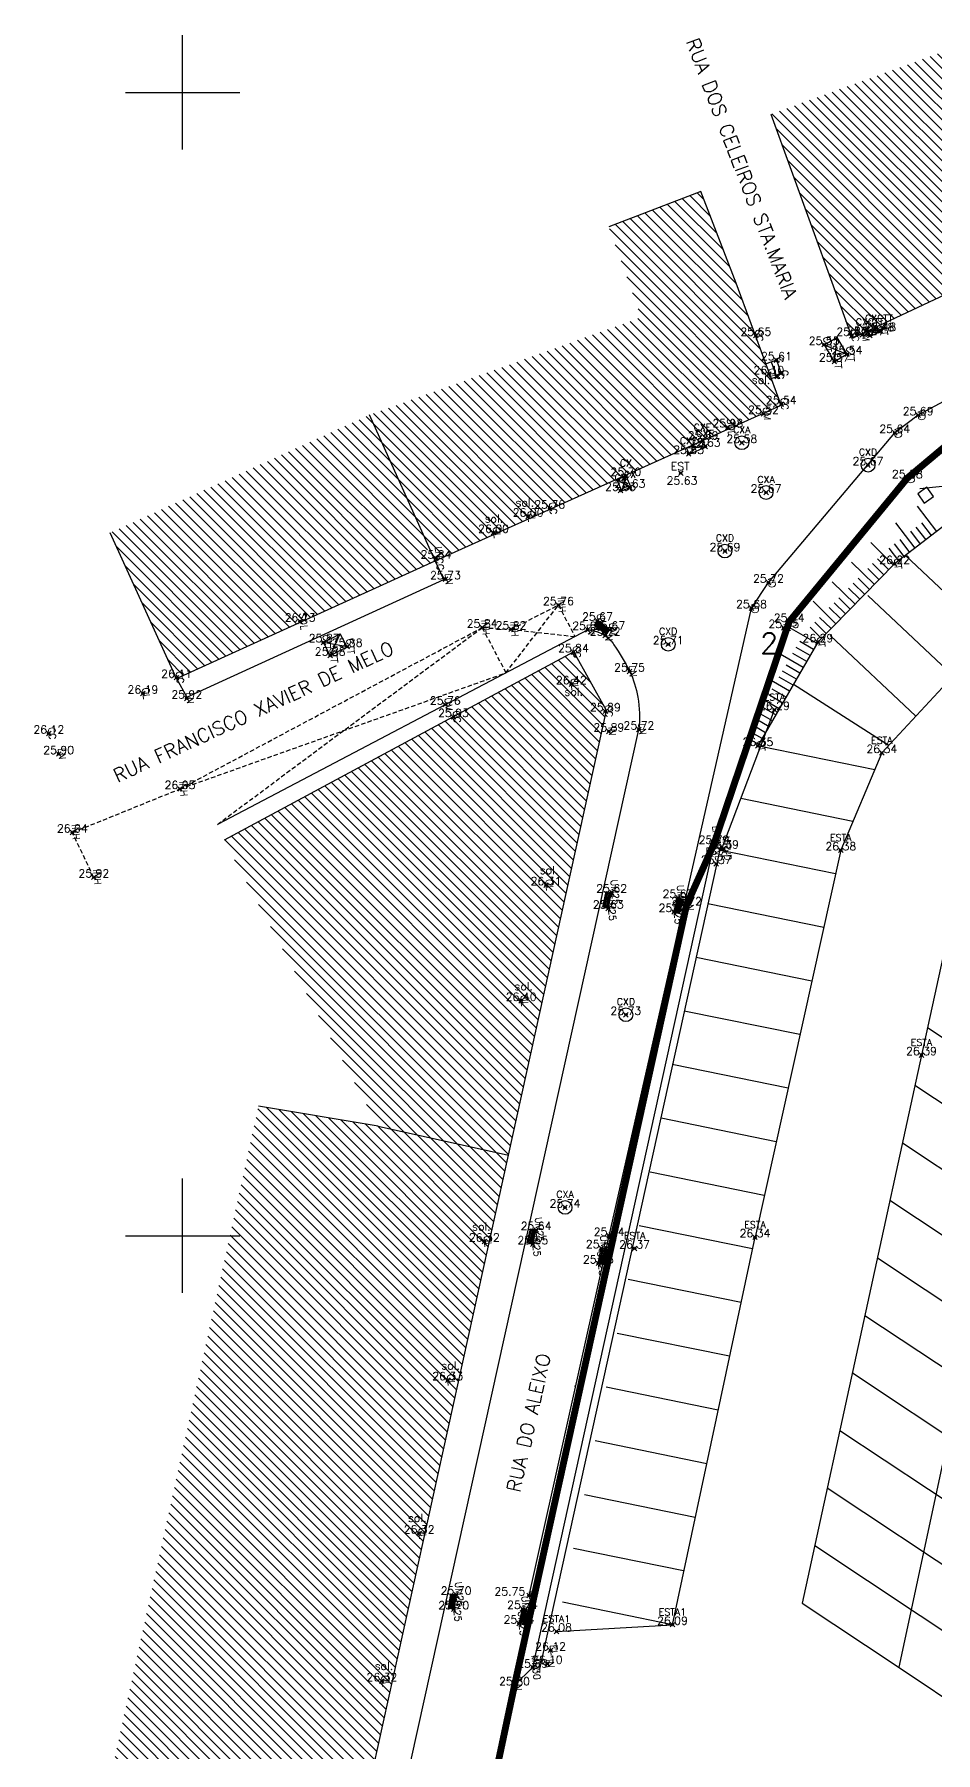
# Model space of a CAD drawing. Header units: metres. Extents: x -97560 to -97391, y -63420 to -63282.
# Drawn here: x -97556.5 to -97517.1, y -63372.6 to -63297.5 of the extents above; entities that cross this region are included whole.
import ezdxf
from ezdxf.enums import TextEntityAlignment as Align

# ---------------------------------------------------------------- set-up
doc = ezdxf.new("R2010")
doc.units = ezdxf.units.M
doc.header["$LTSCALE"] = 0.03
doc.header["$PDMODE"] = 35
doc.header["$PDSIZE"] = 0.1
doc.linetypes.add('DASHED2', pattern=[9.525, 6.35, -3.175])
for name, color, linetype in [('_ÁREA INTERVENÇÃO', 7, 'CONTINUOUS'), ('CAIXAS DE VISITA', 3, 'CONTINUOUS'), ('CAIXAS DIVERSAS(ELECT.E TELEC.)', 1, 'CONTINUOUS'), ('COD-AT', 7, 'CONTINUOUS'), ('COD-CC', 7, 'CONTINUOUS'), ('COD-CT', 7, 'CONTINUOUS'), ('COD-CX', 7, 'CONTINUOUS'), ('COD-EL', 7, 'CONTINUOUS'), ('COD-ES', 7, 'CONTINUOUS'), ('COD-G', 7, 'CONTINUOUS'), ('COD-IN', 7, 'CONTINUOUS'), ('COD-LN', 7, 'CONTINUOUS'), ('COD-MR', 7, 'CONTINUOUS'), ('COD-OL', 7, 'CONTINUOUS'), ('COD-SO', 7, 'CONTINUOUS'), ('COD-UM', 7, 'CONTINUOUS'), ('COD-VD', 7, 'CONTINUOUS'), ('CONSTRUÇÕES', 3, 'CONTINUOUS'), ('COTAS', 7, 'CONTINUOUS'), ('DEGRAUS', 7, 'CONTINUOUS'), ('ESTACIONAMENTOS', 252, 'CONTINUOUS'), ('ESTACOES', 1, 'CONTINUOUS'), ('HATCH', 1, 'CONTINUOUS'), ('LANCIS', 7, 'CONTINUOUS'), ('MALHA DE COORDENADAS', 7, 'CONTINUOUS'), ('pontos', 7, 'CONTINUOUS'), ('SUMIDOUROS', 1, 'CONTINUOUS'), ('TALUDES', 7, 'CONTINUOUS'), ('TOPONIMIA', 1, 'CONTINUOUS'), ('VEDAÇÕES', 7, 'CONTINUOUS'), ('ZIGUEZAGUES', 2, 'CONTINUOUS')]:
    doc.layers.add(name, color=color, linetype=linetype)
doc.styles.get("Standard").update_dxf_attribs({"font": 'simplex.shx'})
doc.styles.add('T18', font='simplex.shx', dxfattribs={"height": 0.9})
doc.linetypes.add('FENCELINE1', pattern='A,6.35,-2.54,[133,ltypeshp.shx,S=2.54,R=0,X=-2.54,Y=0],-2.54,25.4', length=36.83)

msp = doc.modelspace()

# ---------------------------------------------------------------- hatches: boundary and pattern name
at = {"layer": 'HATCH'}
h = msp.add_hatch(dxfattribs=at)
h.set_pattern_fill('ANSI31', color=256, scale=0.1, angle=90, style=0)
h.paths.add_polyline_path([(-97514.62, -63297.459), (-97524.263, -63300.952), (-97520.716, -63310.746), (-97510.605, -63305.988)])
h = msp.add_hatch(dxfattribs=at)
h.set_pattern_fill('ANSI31', color=256, scale=0.1, angle=90, style=0)
h.paths.add_polyline_path([(-97535.75, -63346.475), (-97541.449, -63345.216), (-97546.678, -63344.331), (-97554.22, -63378.508), (-97544.229, -63378.028), (-97543.939, -63378.015), (-97543.651, -63377.947), (-97543.383, -63377.826), (-97543.147, -63377.657), (-97542.878, -63377.381), (-97542.651, -63377.068), (-97542.472, -63376.726), (-97542.344, -63376.363)])
h.paths.add_polyline_path([(-97531.455, -63327.026), (-97532.892, -63324.472), (-97548.185, -63332.707), (-97541.449, -63345.216), (-97535.75, -63346.475)])

# ---------------------------------------------------------------- linework, layer by layer
at = {"layer": '_ÁREA INTERVENÇÃO', "linetype": 'DASHED2', "ltscale": 5, "const_width": 0.3}
msp.add_lwpolyline([(-97537.072, -63377.17), (-97535.48, -63369.666), (-97527.957, -63335.552), (-97526.754, -63332.863), (-97525.204, -63328.287), (-97523.464, -63323.148), (-97518.297, -63316.868), (-97515.105, -63314.19), (-97512.414, -63313.194), (-97499.623, -63306.657), (-97496.792, -63323.038), (-97503.25, -63324.15)], dxfattribs=at)
at = {"layer": 'CAIXAS DE VISITA'}
for p, q in [((-97517.436, -63317.267), (-97517.843, -63317.553)), ((-97517.843, -63317.553), (-97517.557, -63317.96)), ((-97517.557, -63317.96), (-97517.15, -63317.674)), ((-97517.15, -63317.674), (-97517.436, -63317.267))]:
    msp.add_line(p, q, dxfattribs=at)
for centre in [(-97525.536, -63315.322), (-97520.015, -63316.3), (-97524.476, -63317.496), (-97526.273, -63320.058), (-97528.756, -63324.137), (-97530.607, -63340.339), (-97533.27, -63348.763)]:
    msp.add_circle(centre, 0.3, dxfattribs=at)
at = {"layer": 'CAIXAS DIVERSAS(ELECT.E TELEC.)'}
for p, q in [((-97521.937, -63311.031), (-97521.383, -63310.72)), ((-97521.383, -63310.72), (-97521.489, -63311.764)), ((-97521.383, -63310.72), (-97520.935, -63311.453)), ((-97519.638, -63310.257), (-97520.033, -63310.45)), ((-97520.033, -63310.45), (-97519.528, -63310.481)), ((-97520.033, -63310.45), (-97519.923, -63310.674)), ((-97519.638, -63310.257), (-97519.923, -63310.674)), ((-97519.528, -63310.481), (-97519.923, -63310.674)), ((-97519.638, -63310.257), (-97519.528, -63310.481)), ((-97521.937, -63311.031), (-97520.935, -63311.453)), ((-97521.937, -63311.031), (-97521.489, -63311.764)), ((-97521.489, -63311.764), (-97520.935, -63311.453)), ((-97527.239, -63315.242), (-97527.963, -63315.559)), ((-97527.239, -63315.242), (-97527.843, -63315.833)), ((-97527.239, -63315.242), (-97527.119, -63315.517)), ((-97527.119, -63315.517), (-97527.963, -63315.559)), ((-97527.963, -63315.559), (-97527.843, -63315.833)), ((-97527.119, -63315.517), (-97527.843, -63315.833)), ((-97531.004, -63316.943), (-97530.607, -63316.774)), ((-97531.004, -63316.943), (-97530.392, -63317.265)), ((-97531.004, -63316.943), (-97530.789, -63317.434)), ((-97530.607, -63316.774), (-97530.789, -63317.434)), ((-97530.607, -63316.774), (-97530.392, -63317.265)), ((-97530.392, -63317.265), (-97530.789, -63317.434)), ((-97543.841, -63324.059), (-97543.103, -63323.671)), ((-97543.542, -63324.629), (-97543.103, -63323.671)), ((-97542.804, -63324.241), (-97543.103, -63323.671)), ((-97542.804, -63324.241), (-97543.841, -63324.059)), ((-97543.542, -63324.629), (-97543.841, -63324.059)), ((-97543.542, -63324.629), (-97542.804, -63324.241))]:
    msp.add_line(p, q, dxfattribs=at)
at = {"layer": 'CONSTRUÇÕES'}
for p, q in [((-97524.263, -63300.952), (-97520.716, -63310.746)), ((-97527.331, -63304.325), (-97531.355, -63305.874)), ((-97525.782, -63308.348), (-97527.331, -63304.325)), ((-97520.716, -63310.746), (-97510.605, -63305.988)), ((-97523.819, -63313.677), (-97525.782, -63308.348)), ((-97538.952, -63320.489), (-97523.819, -63313.677)), ((-97538.952, -63320.489), (-97541.825, -63314.105)), ((-97550.266, -63325.632), (-97553.163, -63319.26)), ((-97550.266, -63325.632), (-97538.952, -63320.489)), ((-97532.892, -63324.472), (-97548.185, -63332.707)), ((-97531.455, -63327.026), (-97532.892, -63324.472)), ((-97535.75, -63346.475), (-97531.455, -63327.026)), ((-97541.449, -63345.216), (-97546.678, -63344.331)), ((-97541.449, -63345.216), (-97535.75, -63346.475)), ((-97542.344, -63376.363), (-97535.75, -63346.475))]:
    msp.add_line(p, q, dxfattribs=at)
at = {"layer": 'DEGRAUS'}
for p, q in [((-97524.024, -63311.712), (-97524.464, -63311.875)), ((-97523.999, -63312.432), (-97524.238, -63311.791)), ((-97523.999, -63312.432), (-97524.225, -63312.516)), ((-97523.812, -63312.285), (-97524.025, -63312.364)), ((-97524.024, -63311.712), (-97523.812, -63312.285))]:
    msp.add_line(p, q, dxfattribs=at)
at = {"layer": 'ESTACIONAMENTOS'}
for p, q in [((-97514.656, -63323.755), (-97518.376, -63320.258)), ((-97516.288, -63325.515), (-97520.02, -63322.006)), ((-97519.411, -63328.886), (-97513.025, -63321.994)), ((-97517.919, -63327.276), (-97521.664, -63323.755)), ((-97519.111, -63328.562), (-97523.281, -63325.898)), ((-97526.436, -63333.158), (-97524.11, -63327.001)), ((-97519.724, -63329.628), (-97524.717, -63328.61)), ((-97519.411, -63328.886), (-97521.206, -63333.145)), ((-97515.056, -63330.08), (-97517.676, -63342.104)), ((-97520.674, -63331.884), (-97525.577, -63330.884)), ((-97521.435, -63334.178), (-97526.436, -63333.158)), ((-97521.206, -63333.145), (-97524.959, -63350.071)), ((-97510.944, -63332.834), (-97518.667, -63368.875)), ((-97521.954, -63336.521), (-97527.024, -63335.487)), ((-97522.474, -63338.865), (-97527.54, -63337.831)), ((-97522.994, -63341.208), (-97528.057, -63340.176)), ((-97517.414, -63340.901), (-97508.993, -63346.49)), ((-97517.676, -63342.104), (-97522.892, -63366.07)), ((-97523.513, -63343.552), (-97528.587, -63342.517)), ((-97517.962, -63343.418), (-97509.538, -63349.009)), ((-97524.033, -63345.895), (-97529.067, -63344.868)), ((-97518.51, -63345.935), (-97510.085, -63351.526)), ((-97524.553, -63348.238), (-97529.546, -63347.22)), ((-97519.058, -63348.452), (-97510.633, -63354.043)), ((-97525.068, -63350.583), (-97530.026, -63349.572)), ((-97528.571, -63367.014), (-97524.959, -63350.071)), ((-97519.605, -63350.968), (-97511.181, -63356.56)), ((-97525.569, -63352.93), (-97530.506, -63351.923)), ((-97520.153, -63353.485), (-97511.729, -63359.077)), ((-97526.069, -63355.277), (-97530.985, -63354.275)), ((-97520.701, -63356.002), (-97512.277, -63361.594)), ((-97526.569, -63357.625), (-97531.465, -63356.626)), ((-97527.07, -63359.972), (-97531.945, -63358.978)), ((-97521.249, -63358.519), (-97512.825, -63364.111)), ((-97521.797, -63361.036), (-97513.372, -63366.628)), ((-97527.57, -63362.32), (-97532.424, -63361.329)), ((-97522.345, -63363.553), (-97513.92, -63369.145)), ((-97528.091, -63364.663), (-97532.904, -63363.681)), ((-97528.571, -63367.014), (-97533.383, -63366.033)), ((-97522.892, -63366.07), (-97518.738, -63368.828)), ((-97533.644, -63367.312), (-97528.571, -63367.014)), ((-97518.738, -63368.828), (-97514.473, -63371.686))]:
    msp.add_line(p, q, dxfattribs=at)
at = {"layer": 'ESTACOES'}
msp.add_point((-97528.207, -63316.648), dxfattribs=at)
at = {"layer": 'HATCH'}
for p, q in [((-97526.06, -63307.626), (-97528.797, -63304.889)), ((-97526.343, -63306.89), (-97528.47, -63304.764)), ((-97526.626, -63306.155), (-97528.143, -63304.638)), ((-97526.91, -63305.419), (-97527.816, -63304.512)), ((-97527.193, -63304.683), (-97527.49, -63304.386)), ((-97524.466, -63311.921), (-97530.747, -63305.64)), ((-97524.728, -63311.21), (-97530.423, -63305.515)), ((-97524.989, -63310.5), (-97530.099, -63305.391)), ((-97525.251, -63309.789), (-97529.774, -63305.266)), ((-97525.513, -63309.078), (-97529.45, -63305.141)), ((-97525.777, -63308.362), (-97529.123, -63305.015)), ((-97523.943, -63313.342), (-97531.323, -63305.962)), ((-97524.204, -63312.632), (-97531.071, -63305.765)), ((-97523.983, -63313.751), (-97531.072, -63306.662)), ((-97524.293, -63313.891), (-97530.821, -63307.362)), ((-97524.602, -63314.03), (-97530.569, -63308.063)), ((-97525.775, -63308.368), (-97525.791, -63308.351)), ((-97524.912, -63314.169), (-97530.318, -63308.763)), ((-97526.151, -63314.727), (-97530.747, -63310.13)), ((-97525.841, -63314.587), (-97530.417, -63310.011)), ((-97525.531, -63314.448), (-97530.086, -63309.893)), ((-97525.222, -63314.309), (-97530.067, -63309.463)), ((-97528.008, -63315.563), (-97532.73, -63310.841)), ((-97527.699, -63315.424), (-97532.399, -63310.723)), ((-97527.389, -63315.284), (-97532.069, -63310.604)), ((-97527.079, -63315.145), (-97531.739, -63310.486)), ((-97526.77, -63315.005), (-97531.408, -63310.367)), ((-97526.46, -63314.866), (-97531.078, -63310.249)), ((-97530.176, -63316.539), (-97535.043, -63311.671)), ((-97529.866, -63316.399), (-97534.713, -63311.553)), ((-97529.557, -63316.26), (-97534.382, -63311.434)), ((-97529.247, -63316.12), (-97534.052, -63311.316)), ((-97528.937, -63315.981), (-97533.721, -63311.197)), ((-97528.628, -63315.842), (-97533.391, -63311.079)), ((-97528.318, -63315.702), (-97533.06, -63310.96)), ((-97532.034, -63317.375), (-97537.026, -63312.383)), ((-97531.724, -63317.235), (-97536.695, -63312.264)), ((-97531.414, -63317.096), (-97536.365, -63312.146)), ((-97531.105, -63316.957), (-97536.034, -63312.027)), ((-97530.795, -63316.817), (-97535.704, -63311.909)), ((-97530.485, -63316.678), (-97535.373, -63311.79)), ((-97533.892, -63318.211), (-97539.008, -63313.094)), ((-97533.582, -63318.072), (-97538.678, -63312.976)), ((-97533.272, -63317.932), (-97538.347, -63312.857)), ((-97532.963, -63317.793), (-97538.017, -63312.739)), ((-97532.653, -63317.654), (-97537.686, -63312.62)), ((-97532.343, -63317.514), (-97537.356, -63312.502)), ((-97536.059, -63319.187), (-97541.321, -63313.924)), ((-97535.749, -63319.047), (-97540.991, -63313.806)), ((-97535.44, -63318.908), (-97540.66, -63313.687)), ((-97535.13, -63318.769), (-97540.33, -63313.569)), ((-97534.82, -63318.629), (-97539.999, -63313.45)), ((-97534.511, -63318.49), (-97539.669, -63313.332)), ((-97534.201, -63318.35), (-97539.339, -63313.213)), ((-97540.547, -63316.943), (-97542.898, -63314.593)), ((-97540.915, -63316.127), (-97542.589, -63314.453)), ((-97541.283, -63315.31), (-97542.28, -63314.312)), ((-97541.65, -63314.494), (-97541.972, -63314.172)), ((-97536.369, -63319.326), (-97541.652, -63314.043)), ((-97536.678, -63319.465), (-97541.65, -63314.494)), ((-97539.464, -63320.721), (-97544.75, -63315.435)), ((-97539.155, -63320.581), (-97544.441, -63315.295)), ((-97539.287, -63320), (-97544.133, -63315.154)), ((-97539.445, -63319.393), (-97543.824, -63315.014)), ((-97539.812, -63318.577), (-97543.515, -63314.874)), ((-97540.18, -63317.76), (-97543.206, -63314.733)), ((-97536.988, -63319.605), (-97541.283, -63315.31)), ((-97541.007, -63321.423), (-97546.293, -63316.137)), ((-97540.698, -63321.283), (-97545.985, -63315.996)), ((-97540.39, -63321.142), (-97545.676, -63315.856)), ((-97540.081, -63321.002), (-97545.367, -63315.716)), ((-97539.772, -63320.862), (-97545.059, -63315.575)), ((-97537.298, -63319.744), (-97540.915, -63316.127)), ((-97542.55, -63322.125), (-97547.837, -63316.838)), ((-97542.242, -63321.984), (-97547.528, -63316.698)), ((-97541.933, -63321.844), (-97547.219, -63316.558)), ((-97541.624, -63321.704), (-97546.911, -63316.417)), ((-97541.316, -63321.563), (-97546.602, -63316.277)), ((-97537.607, -63319.883), (-97540.547, -63316.943)), ((-97544.402, -63322.967), (-97549.689, -63317.68)), ((-97544.094, -63322.826), (-97549.38, -63317.54)), ((-97543.785, -63322.686), (-97549.071, -63317.4)), ((-97543.476, -63322.546), (-97548.763, -63317.259)), ((-97543.168, -63322.405), (-97548.454, -63317.119)), ((-97542.859, -63322.265), (-97548.145, -63316.979)), ((-97545.946, -63323.668), (-97551.232, -63318.382)), ((-97545.637, -63323.528), (-97550.923, -63318.242)), ((-97545.328, -63323.388), (-97550.615, -63318.101)), ((-97545.02, -63323.247), (-97550.306, -63317.961)), ((-97544.711, -63323.107), (-97549.997, -63317.821)), ((-97537.917, -63320.023), (-97540.18, -63317.76)), ((-97547.489, -63324.37), (-97552.775, -63319.084)), ((-97547.18, -63324.23), (-97552.467, -63318.943)), ((-97546.872, -63324.089), (-97552.158, -63318.803)), ((-97546.563, -63323.949), (-97551.849, -63318.663)), ((-97546.254, -63323.809), (-97551.541, -63318.522)), ((-97538.227, -63320.162), (-97539.812, -63318.577)), ((-97547.798, -63324.51), (-97553.084, -63319.224)), ((-97548.107, -63324.651), (-97552.883, -63319.874)), ((-97538.536, -63320.302), (-97539.445, -63319.393)), ((-97548.415, -63324.791), (-97552.509, -63320.697)), ((-97538.846, -63320.441), (-97539.077, -63320.21)), ((-97548.724, -63324.931), (-97552.135, -63321.52)), ((-97549.033, -63325.072), (-97551.761, -63322.343)), ((-97549.341, -63325.212), (-97551.387, -63323.166)), ((-97549.65, -63325.352), (-97551.013, -63323.99)), ((-97549.959, -63325.493), (-97550.638, -63324.813))]:
    msp.add_line(p, q, dxfattribs=at)
at = {"layer": 'LANCIS'}
for p, q in [((-97538.577, -63321.307), (-97538.952, -63320.489)), ((-97549.811, -63326.445), (-97538.577, -63321.307)), ((-97532.278, -63323.501), (-97548.479, -63332.013)), ((-97550.266, -63325.632), (-97549.811, -63326.445)), ((-97541.073, -63377.782), (-97530.037, -63327.858)), ((-97526.754, -63332.863), (-97534.687, -63368.892)), ((-97526.461, -63332.927), (-97534.394, -63368.956)), ((-97526.754, -63332.863), (-97526.461, -63332.927)), ((-97527.957, -63335.552), (-97535.48, -63369.666)), ((-97534.687, -63368.892), (-97535.48, -63369.666)), ((-97534.687, -63368.892), (-97534.394, -63368.956)), ((-97535.48, -63369.666), (-97537.072, -63377.17))]:
    msp.add_line(p, q, dxfattribs=at)
msp.add_lwpolyline([(-97532.278, -63323.501, -0.047946), (-97531.777, -63323.615, -0.082519), (-97531.512, -63323.754, -0.081994), (-97531.128, -63324.157, -0.033621), (-97530.446, -63325.324, -0.075505), (-97530.086, -63326.446, -0.062854), (-97530.037, -63327.858)], format="xyb", dxfattribs=at)
msp.add_lwpolyline([(-97527.957, -63335.552), (-97526.754, -63332.863)], dxfattribs=at)
at = {"layer": 'MALHA DE COORDENADAS'}
for p, q in [((-97550, -63302.5), (-97550, -63297.5)), ((-97552.5, -63300), (-97547.5, -63300)), ((-97550, -63350), (-97550, -63347.5)), ((-97552.5, -63350), (-97547.5, -63350)), ((-97552.5, -63350), (-97547.5, -63350)), ((-97550, -63352.5), (-97550, -63350))]:
    msp.add_line(p, q, dxfattribs=at)
at = {"layer": 'pontos'}
for p in [(-97524.924, -63310.638), (-97521.937, -63311.031), (-97520.727, -63310.641), (-97520.269, -63310.599), (-97519.935, -63310.636), (-97519.54, -63310.443), (-97519.461, -63310.426), (-97524.024, -63311.712), (-97521.489, -63311.764), (-97520.935, -63311.453), (-97524.35, -63312.323), (-97523.999, -63312.432), (-97523.812, -63312.285), (-97524.586, -63314.052), (-97523.811, -63313.63), (-97526.149, -63314.645), (-97517.823, -63314.114), (-97527.257, -63315.212), (-97527.137, -63315.487), (-97525.536, -63315.322), (-97518.847, -63314.889), (-97527.862, -63315.803), (-97520.015, -63316.3), (-97530.606, -63316.774), (-97518.297, -63316.868), (-97530.839, -63317.417), (-97530.429, -63317.28), (-97524.476, -63317.496), (-97534.884, -63318.546), (-97533.941, -63318.199), (-97536.396, -63319.254), (-97526.273, -63320.058), (-97538.915, -63320.385), (-97518.852, -63320.623), (-97538.501, -63321.292), (-97524.372, -63321.432), (-97533.56, -63322.422), (-97525.114, -63322.553), (-97544.861, -63323.141), (-97536.895, -63323.406), (-97535.633, -63323.483), (-97532.278, -63323.501), (-97531.852, -63323.101), (-97531.512, -63323.754), (-97531.314, -63323.495), (-97523.7, -63323.42), (-97523.464, -63323.148), (-97543.841, -63324.059), (-97542.804, -63324.241), (-97532.902, -63324.481), (-97528.756, -63324.137), (-97522.209, -63324.038), (-97543.542, -63324.629), (-97530.446, -63325.324), (-97550.262, -63325.597), (-97532.996, -63325.886), (-97551.735, -63326.292), (-97549.819, -63326.501), (-97538.509, -63326.775), (-97538.149, -63327.315), (-97531.504, -63327.066), (-97524.11, -63327.001), (-97555.855, -63328.039), (-97531.354, -63327.946), (-97530.037, -63327.858), (-97555.423, -63328.934), (-97524.831, -63328.582), (-97519.411, -63328.886), (-97550.114, -63330.463), (-97554.822, -63332.364), (-97526.754, -63332.863), (-97526.334, -63333.066), (-97521.206, -63333.145), (-97553.882, -63334.328), (-97526.655, -63333.737), (-97534.101, -63334.671), (-97531.23, -63334.994), (-97531.378, -63335.69), (-97528.503, -63335.842), (-97528.328, -63335.224), (-97527.957, -63335.552), (-97535.19, -63339.729), (-97530.607, -63340.339), (-97517.676, -63342.104), (-97533.27, -63348.763), (-97534.537, -63349.751), (-97531.341, -63350.004), (-97524.959, -63350.071), (-97536.8, -63350.256), (-97534.681, -63350.376), (-97531.684, -63350.547), (-97530.227, -63350.557), (-97531.814, -63351.212), (-97538.402, -63356.315), (-97539.654, -63363.025), (-97538.037, -63365.7), (-97534.841, -63365.733), (-97538.14, -63366.342), (-97535.129, -63366.321), (-97535.282, -63366.967), (-97533.644, -63367.312), (-97528.571, -63367.014), (-97533.901, -63368.138), (-97534.687, -63368.892), (-97534.049, -63368.724), (-97541.28, -63369.487), (-97535.48, -63369.666)]:
    msp.add_point(p, dxfattribs=at)
at = {"layer": 'SUMIDOUROS'}
for p, q in [((-97531.852, -63323.101), (-97531.999, -63323.303)), ((-97531.999, -63323.303), (-97531.462, -63323.697)), ((-97531.97, -63323.263), (-97531.432, -63323.656)), ((-97531.94, -63323.223), (-97531.403, -63323.616)), ((-97531.911, -63323.182), (-97531.373, -63323.575)), ((-97531.881, -63323.142), (-97531.344, -63323.535)), ((-97531.852, -63323.101), (-97531.314, -63323.495)), ((-97531.462, -63323.697), (-97531.314, -63323.495)), ((-97531.623, -63335.638), (-97531.475, -63334.942)), ((-97531.574, -63335.648), (-97531.426, -63334.952)), ((-97531.525, -63335.659), (-97531.377, -63334.963)), ((-97531.476, -63335.669), (-97531.328, -63334.973)), ((-97531.475, -63334.942), (-97531.23, -63334.994)), ((-97531.427, -63335.679), (-97531.279, -63334.983)), ((-97531.378, -63335.69), (-97531.23, -63334.994)), ((-97531.378, -63335.69), (-97531.623, -63335.638)), ((-97528.503, -63335.842), (-97528.328, -63335.224)), ((-97528.455, -63335.856), (-97528.28, -63335.237)), ((-97528.407, -63335.869), (-97528.231, -63335.251)), ((-97528.407, -63335.869), (-97528.231, -63335.251)), ((-97528.358, -63335.883), (-97528.183, -63335.265)), ((-97528.087, -63335.292), (-97528.328, -63335.224)), ((-97528.31, -63335.896), (-97528.135, -63335.278)), ((-97528.262, -63335.91), (-97528.087, -63335.292)), ((-97528.503, -63335.842), (-97528.262, -63335.91)), ((-97534.925, -63350.32), (-97534.78, -63349.695)), ((-97534.876, -63350.331), (-97534.732, -63349.706)), ((-97534.827, -63350.343), (-97534.683, -63349.717)), ((-97534.78, -63349.695), (-97534.537, -63349.751)), ((-97534.779, -63350.354), (-97534.634, -63349.728)), ((-97534.73, -63350.365), (-97534.585, -63349.74)), ((-97534.681, -63350.376), (-97534.537, -63349.751)), ((-97534.681, -63350.376), (-97534.925, -63350.32)), ((-97531.814, -63351.212), (-97531.684, -63350.547)), ((-97531.765, -63351.222), (-97531.635, -63350.557)), ((-97531.716, -63351.231), (-97531.585, -63350.567)), ((-97531.438, -63350.596), (-97531.684, -63350.547)), ((-97531.667, -63351.241), (-97531.536, -63350.576)), ((-97531.618, -63351.251), (-97531.487, -63350.586)), ((-97531.569, -63351.26), (-97531.438, -63350.596)), ((-97531.814, -63351.212), (-97531.569, -63351.26)), ((-97532.856, -63356.564), (-97532.797, -63356.576)), ((-97538.284, -63365.661), (-97538.387, -63366.302)), ((-97538.235, -63365.668), (-97538.337, -63366.31)), ((-97538.185, -63365.676), (-97538.288, -63366.318)), ((-97538.284, -63365.661), (-97538.037, -63365.7)), ((-97538.136, -63365.684), (-97538.238, -63366.326)), ((-97538.086, -63365.692), (-97538.189, -63366.334)), ((-97538.037, -63365.7), (-97538.14, -63366.342)), ((-97538.14, -63366.342), (-97538.387, -63366.302)), ((-97535.282, -63366.967), (-97535.129, -63366.321)), ((-97535.233, -63366.979), (-97535.081, -63366.333)), ((-97535.185, -63366.99), (-97535.032, -63366.344)), ((-97535.136, -63367.002), (-97534.983, -63366.356)), ((-97534.886, -63366.379), (-97535.129, -63366.321)), ((-97535.087, -63367.013), (-97534.935, -63366.367)), ((-97535.039, -63367.025), (-97534.886, -63366.379)), ((-97535.282, -63366.967), (-97535.039, -63367.025))]:
    msp.add_line(p, q, dxfattribs=at)
at = {"layer": 'TALUDES'}
for p, q in [((-97516.353, -63317.196), (-97517.746, -63317.335)), ((-97517, -63319.201), (-97517.853, -63318.091)), ((-97516.213, -63318.597), (-97518.852, -63320.623)), ((-97517.952, -63319.932), (-97518.805, -63318.821)), ((-97517.714, -63319.749), (-97518.14, -63319.194)), ((-97517.476, -63319.567), (-97517.902, -63319.011)), ((-97517.238, -63319.384), (-97517.664, -63318.829)), ((-97518.898, -63320.669), (-97519.896, -63319.688)), ((-97518.666, -63320.48), (-97519.092, -63319.925)), ((-97518.428, -63320.297), (-97518.854, -63319.742)), ((-97518.19, -63320.115), (-97518.616, -63319.559)), ((-97518.852, -63320.623), (-97522.209, -63324.038)), ((-97519.739, -63321.525), (-97520.738, -63320.544)), ((-97519.318, -63321.097), (-97519.818, -63320.607)), ((-97519.108, -63320.883), (-97519.607, -63320.393)), ((-97520.58, -63322.381), (-97521.579, -63321.4)), ((-97520.16, -63321.953), (-97520.659, -63321.463)), ((-97519.949, -63321.739), (-97520.449, -63321.249)), ((-97519.529, -63321.311), (-97520.028, -63320.821)), ((-97520.79, -63322.595), (-97521.29, -63322.105)), ((-97520.37, -63322.167), (-97520.869, -63321.677)), ((-97521.421, -63323.237), (-97522.42, -63322.256)), ((-97521.631, -63323.451), (-97522.131, -63322.96)), ((-97521.211, -63323.023), (-97521.71, -63322.532)), ((-97521.001, -63322.809), (-97521.5, -63322.319)), ((-97522.247, -63324.105), (-97523.459, -63323.405)), ((-97522.052, -63323.879), (-97522.551, -63323.388)), ((-97521.842, -63323.665), (-97522.341, -63323.174)), ((-97522.209, -63324.038), (-97524.831, -63328.582)), ((-97522.547, -63324.624), (-97523.153, -63324.275)), ((-97522.397, -63324.365), (-97523.003, -63324.015)), ((-97522.847, -63325.144), (-97523.928, -63324.52)), ((-97522.997, -63325.404), (-97523.603, -63325.054)), ((-97522.697, -63324.884), (-97523.303, -63324.534)), ((-97523.446, -63326.183), (-97524.321, -63325.679)), ((-97523.296, -63325.924), (-97523.903, -63325.574)), ((-97523.146, -63325.664), (-97523.753, -63325.314)), ((-97523.896, -63326.963), (-97524.502, -63326.613)), ((-97523.746, -63326.703), (-97524.353, -63326.353)), ((-97523.596, -63326.443), (-97524.203, -63326.093)), ((-97524.346, -63327.743), (-97524.91, -63327.417)), ((-97524.196, -63327.483), (-97524.802, -63327.133)), ((-97524.046, -63327.223), (-97524.713, -63326.838)), ((-97524.646, -63328.262), (-97525.106, -63327.997)), ((-97524.496, -63328.002), (-97525.008, -63327.707)), ((-97524.796, -63328.522), (-97525.204, -63328.287))]:
    msp.add_line(p, q, dxfattribs=at)
at = {"layer": 'VEDAÇÕES', "linetype": 'FENCELINE1'}
for p, q in [((-97515.105, -63314.19), (-97518.297, -63316.868)), ((-97524.372, -63321.432), (-97518.847, -63314.889)), ((-97518.297, -63316.868), (-97523.464, -63323.148)), ((-97525.114, -63322.553), (-97524.372, -63321.432)), ((-97531.341, -63350.004), (-97525.114, -63322.553)), ((-97523.464, -63323.148), (-97526.754, -63332.863))]:
    msp.add_line(p, q, dxfattribs=at)
for points in [[(-97514.721, -63312.438), (-97517.823, -63314.114), (-97518.847, -63314.889)], [(-97534.841, -63365.733), (-97531.341, -63350.004)]]:
    msp.add_lwpolyline(points, dxfattribs=at)
at = {"layer": 'ZIGUEZAGUES', "linetype": 'DASHED2'}
for p, q in [((-97535.857, -63325.382), (-97533.56, -63322.422)), ((-97535.633, -63323.483), (-97533.56, -63322.422)), ((-97533.56, -63322.422), (-97532.838, -63323.796)), ((-97550.114, -63330.463), (-97536.895, -63323.406)), ((-97548.479, -63332.013), (-97536.895, -63323.406)), ((-97536.895, -63323.406), (-97535.633, -63323.483)), ((-97536.895, -63323.406), (-97535.857, -63325.382)), ((-97535.633, -63323.483), (-97532.838, -63323.796)), ((-97550.114, -63330.463), (-97535.857, -63325.382)), ((-97554.822, -63332.364), (-97550.114, -63330.463)), ((-97553.882, -63334.328), (-97554.822, -63332.364))]:
    msp.add_line(p, q, dxfattribs=at)

# ---------------------------------------------------------------- texts
at = {"layer": 'CAIXAS DIVERSAS(ELECT.E TELEC.)', "style": 'T18'}
msp.add_text('2', height=0.9, dxfattribs=at).set_placement((-97524.728, -63324.535))
at = {"layer": 'COD-AT'}
msp.add_text('AT', height=0.3, rotation=275.15815, dxfattribs=at).set_placement((-97519.461, -63310.426), align=Align.CENTER)
at = {"layer": 'COD-CC'}
for p in [(-97524.924, -63310.638), (-97520.727, -63310.641), (-97523.811, -63313.63), (-97533.941, -63318.199), (-97532.902, -63324.481), (-97550.262, -63325.597), (-97538.149, -63327.315), (-97531.504, -63327.066), (-97555.855, -63328.039)]:
    msp.add_text('CC', height=0.3, rotation=275.15815, dxfattribs=at).set_placement(p, align=Align.CENTER)
at = {"layer": 'COD-CT'}
for s, p in [('CTT', (-97521.937, -63311.031)), ('CTT', (-97521.489, -63311.764)), ('CTT', (-97520.935, -63311.453)), ('CT', (-97518.852, -63320.623)), ('CTT', (-97543.841, -63324.059)), ('CTT', (-97543.542, -63324.629)), ('CTT', (-97542.804, -63324.241)), ('CT', (-97522.209, -63324.038)), ('CT', (-97524.831, -63328.582))]:
    msp.add_text(s, height=0.3, rotation=275.15815, dxfattribs=at).set_placement(p, align=Align.CENTER)
at = {"layer": 'COD-CX'}
for s, p in [('CXCTT', (-97519.947, -63310.191)), ('CXCTT', (-97519.54, -63310.024)), ('CXE', (-97527.257, -63314.792)), ('CXA', (-97525.536, -63314.903)), ('CXE', (-97527.862, -63315.384)), ('CXE', (-97527.137, -63315.067)), ('CX', (-97530.606, -63316.354)), ('CXD', (-97520.015, -63315.88)), ('CX', (-97530.839, -63316.998)), ('CX', (-97530.429, -63316.86)), ('CXA', (-97524.476, -63317.076)), ('CXD', (-97526.273, -63319.638)), ('CXD', (-97528.756, -63323.718)), ('CXD', (-97530.607, -63339.92)), ('CXA', (-97533.27, -63348.343))]:
    msp.add_text(s, height=0.3, dxfattribs=at).set_placement(p, align=Align.CENTER)
at = {"layer": 'COD-EL'}
msp.add_text('EL', height=0.3, rotation=275.15815, dxfattribs=at).set_placement((-97533.901, -63368.138), align=Align.CENTER)
at = {"layer": 'COD-ES'}
for s, p in [('ESTA', (-97524.11, -63326.597)), ('ESTA', (-97519.411, -63328.482)), ('ESTA', (-97521.206, -63332.74)), ('ESTA', (-97526.655, -63333.333)), ('ESTA', (-97517.676, -63341.699)), ('ESTA', (-97530.227, -63350.152)), ('ESTA', (-97524.959, -63349.666)), ('ESTA1', (-97528.571, -63366.61)), ('ESTA1', (-97533.644, -63366.907))]:
    msp.add_text(s, height=0.3, dxfattribs=at).set_placement(p, align=Align.CENTER)
at = {"layer": 'COD-G'}
for p in [(-97524.024, -63311.712), (-97523.999, -63312.432), (-97523.812, -63312.285)]:
    msp.add_text('G', height=0.3, rotation=275.15815, dxfattribs=at).set_placement(p, align=Align.CENTER)
at = {"layer": 'COD-IN'}
for s, p in [('INH', (-97533.56, -63322.422)), ('INH', (-97536.895, -63323.406)), ('INH', (-97535.633, -63323.483)), ('IN', (-97523.7, -63323.42)), ('IN', (-97531.354, -63327.946)), ('INH', (-97550.114, -63330.463)), ('INH', (-97554.822, -63332.364)), ('INH', (-97553.882, -63334.328)), ('IN', (-97534.049, -63368.724))]:
    msp.add_text(s, height=0.3, rotation=275.15815, dxfattribs=at).set_placement(p, align=Align.CENTER)
at = {"layer": 'COD-LN'}
for s, p in [('LNCC', (-97538.915, -63320.385)), ('LN', (-97538.501, -63321.292)), ('LN', (-97532.278, -63323.501)), ('LN', (-97531.512, -63323.754)), ('LN', (-97530.446, -63325.324)), ('LN', (-97549.819, -63326.501)), ('LN', (-97530.037, -63327.858)), ('LN', (-97555.423, -63328.934)), ('LNMRVD', (-97526.754, -63332.863)), ('LN', (-97527.957, -63335.552)), ('LN', (-97535.48, -63369.666))]:
    msp.add_text(s, height=0.3, rotation=275.15815, dxfattribs=at).set_placement(p, align=Align.CENTER)
at = {"layer": 'COD-MR'}
for s, p in [('MRVD', (-97526.334, -63333.066)), ('MR30', (-97534.687, -63368.892))]:
    msp.add_text(s, height=0.3, rotation=275.15815, dxfattribs=at).set_placement(p, align=Align.CENTER)
at = {"layer": 'COD-OL'}
for p in [(-97524.35, -63312.323), (-97534.884, -63318.546), (-97536.396, -63319.254), (-97532.996, -63325.886), (-97551.735, -63326.292), (-97534.101, -63334.671), (-97535.19, -63339.729), (-97536.8, -63350.256), (-97538.402, -63356.315), (-97539.654, -63363.025), (-97541.28, -63369.487)]:
    msp.add_text('OL', height=0.3, rotation=275.15815, dxfattribs=at).set_placement(p, align=Align.CENTER)
at = {"layer": 'COD-SO'}
for p in [(-97526.149, -63314.645), (-97544.861, -63323.141)]:
    msp.add_text('SOL', height=0.3, rotation=275.15815, dxfattribs=at).set_placement(p, align=Align.CENTER)
at = {"layer": 'COD-UM'}
for s, p in [('UM', (-97520.269, -63310.599)), ('UM', (-97524.586, -63314.052)), ('UM', (-97531.852, -63323.101)), ('UM', (-97531.314, -63323.495)), ('UM', (-97538.509, -63326.775)), ('UM25', (-97531.23, -63334.994)), ('UM25', (-97528.328, -63335.224)), ('UM25', (-97531.378, -63335.69)), ('UM25', (-97528.503, -63335.842)), ('UM25', (-97534.537, -63349.751)), ('UM25', (-97534.681, -63350.376)), ('UM25', (-97531.684, -63350.547)), ('UM25', (-97531.814, -63351.212)), ('UM25', (-97538.037, -63365.7)), ('UM25', (-97535.129, -63366.321)), ('UM25', (-97538.14, -63366.342)), ('UM25', (-97535.282, -63366.967))]:
    msp.add_text(s, height=0.3, rotation=275.15815, dxfattribs=at).set_placement(p, align=Align.CENTER)
at = {"layer": 'COD-VD'}
for p in [(-97517.823, -63314.114), (-97518.847, -63314.889), (-97518.297, -63316.868), (-97524.372, -63321.432), (-97525.114, -63322.553), (-97523.464, -63323.148), (-97531.341, -63350.004), (-97534.841, -63365.733)]:
    msp.add_text('VD', height=0.3, rotation=275.15815, dxfattribs=at).set_placement(p, align=Align.CENTER)
at = {"layer": 'COTAS'}
for s, p in [('25.48', (-97519.54, -63310.443)), ('25.48', (-97519.461, -63310.426)), ('25.65', (-97524.924, -63310.638)), ('25.55', (-97521.937, -63311.031)), ('25.47', (-97520.727, -63310.641)), ('25.38', (-97520.269, -63310.599)), ('25.47', (-97519.947, -63310.611)), ('25.61', (-97524.024, -63311.712)), ('25.57', (-97521.489, -63311.764)), ('25.54', (-97520.935, -63311.453)), ('26.10', (-97524.35, -63312.323)), ('25.52', (-97524.586, -63314.052)), ('25.54', (-97523.811, -63313.63)), ('25.69', (-97517.823, -63314.114)), ('25.98', (-97526.149, -63314.645)), ('25.64', (-97518.847, -63314.889)), ('25.63', (-97527.862, -63315.803)), ('25.69', (-97527.226, -63315.173)), ('25.63', (-97527.137, -63315.487)), ('25.58', (-97525.536, -63315.322)), ('25.67', (-97520.015, -63316.3)), ('25.70', (-97530.606, -63316.774)), ('25.63', (-97530.429, -63317.28)), ('25.58', (-97518.297, -63316.868)), ('25.63', (-97530.839, -63317.417)), ('25.67', (-97524.476, -63317.496)), ('26.00', (-97534.884, -63318.546)), ('25.76', (-97533.941, -63318.199)), ('26.00', (-97536.396, -63319.254)), ('25.69', (-97526.273, -63320.058)), ('25.84', (-97538.915, -63320.385)), ('26.22', (-97518.852, -63320.623)), ('25.73', (-97538.501, -63321.292)), ('25.72', (-97524.372, -63321.432)), ('25.76', (-97533.56, -63322.422)), ('25.68', (-97525.114, -63322.553)), ('26.13', (-97544.861, -63323.141)), ('25.67', (-97531.852, -63323.101)), ('25.74', (-97523.464, -63323.148)), ('25.87', (-97543.806, -63324.04)), ('25.84', (-97536.895, -63323.406)), ('25.82', (-97535.633, -63323.483)), ('25.68', (-97532.278, -63323.501)), ('25.72', (-97531.512, -63323.754)), ('25.67', (-97531.314, -63323.495)), ('25.75', (-97523.7, -63323.42)), ('26.29', (-97522.209, -63324.038)), ('25.88', (-97543.542, -63324.629)), ('25.88', (-97542.804, -63324.241)), ('25.84', (-97532.902, -63324.481)), ('25.71', (-97528.756, -63324.137)), ('25.75', (-97530.446, -63325.324)), ('26.19', (-97551.735, -63326.292)), ('26.11', (-97550.262, -63325.597)), ('26.42', (-97532.996, -63325.886)), ('25.92', (-97549.819, -63326.501)), ('25.76', (-97538.509, -63326.775)), ('25.89', (-97531.504, -63327.066)), ('26.29', (-97524.11, -63327.001)), ('25.93', (-97538.149, -63327.315)), ('26.12', (-97555.855, -63328.039)), ('25.89', (-97531.354, -63327.946)), ('25.72', (-97530.037, -63327.858)), ('26.35', (-97524.831, -63328.582)), ('25.90', (-97555.423, -63328.934)), ('26.34', (-97519.411, -63328.886)), ('26.05', (-97550.114, -63330.463)), ('26.04', (-97554.822, -63332.364)), ('25.79', (-97526.754, -63332.863)), ('26.39', (-97526.334, -63333.066)), ('26.37', (-97526.655, -63333.737)), ('26.38', (-97521.206, -63333.145)), ('25.92', (-97553.882, -63334.328)), ('26.31', (-97534.101, -63334.671)), ('25.62', (-97531.23, -63334.994)), ('25.63', (-97528.328, -63335.224)), ('25.63', (-97531.378, -63335.69)), ('25.63', (-97528.503, -63335.842)), ('25.72', (-97527.957, -63335.552)), ('26.40', (-97535.19, -63339.729)), ('25.73', (-97530.607, -63340.339)), ('26.39', (-97517.676, -63342.104)), ('25.74', (-97533.27, -63348.763)), ('26.32', (-97536.8, -63350.256)), ('25.65', (-97534.681, -63350.376)), ('25.64', (-97534.537, -63349.751)), ('25.64', (-97531.341, -63350.004)), ('26.34', (-97524.959, -63350.071)), ('25.67', (-97531.684, -63350.547)), ('26.37', (-97530.227, -63350.557)), ('25.66', (-97531.814, -63351.212)), ('26.33', (-97538.402, -63356.315)), ('26.32', (-97539.654, -63363.025)), ('25.70', (-97538.037, -63365.7)), ('25.75', (-97535.684, -63365.733)), ('25.70', (-97538.14, -63366.342)), ('25.74', (-97535.129, -63366.321)), ('25.74', (-97535.282, -63366.967)), ('26.08', (-97533.644, -63367.312)), ('26.09', (-97528.571, -63367.014)), ('26.12', (-97533.901, -63368.138)), ('25.89', (-97534.687, -63368.892)), ('26.10', (-97534.049, -63368.724)), ('26.32', (-97541.28, -63369.487)), ('25.80', (-97535.48, -63369.666))]:
    msp.add_text(s, height=0.35, dxfattribs=at).set_placement(p, align=Align.CENTER)
at = {"layer": 'COTAS', "style": 'T18'}
for p in [(-97525.099, -63312.745), (-97536.786, -63318.814), (-97535.435, -63318.109), (-97533.292, -63326.384), (-97534.378, -63334.184), (-97535.481, -63339.267), (-97537.332, -63349.775), (-97538.679, -63355.85), (-97540.141, -63362.523), (-97541.598, -63368.993)]:
    msp.add_text('sol.', height=0.35, dxfattribs=at).set_placement(p)
at = {"layer": 'ESTACOES'}
for s, p in [('EST', (-97528.232, -63316.526)), ('25.63', (-97528.152, -63317.15))]:
    msp.add_text(s, height=0.35, dxfattribs=at).set_placement(p, align=Align.CENTER)
at = {"layer": 'TOPONIMIA', "style": 'T18'}
for s, rotation, p in [('RUA DOS CELEIROS STA.MARIA', 290.99766, (-97528, -63297.769, 25.667)), ('RUA FRANCISCO XAVIER DE MELO', 25.00907, (-97552.853, -63330.197, 25.667)), ('RUA DO ALEIXO', 77.30807, (-97535.241, -63361.258, 25.958))]:
    msp.add_text(s, height=0.6, rotation=rotation, dxfattribs=at).set_placement(p)

doc.saveas('drawing.dxf')
